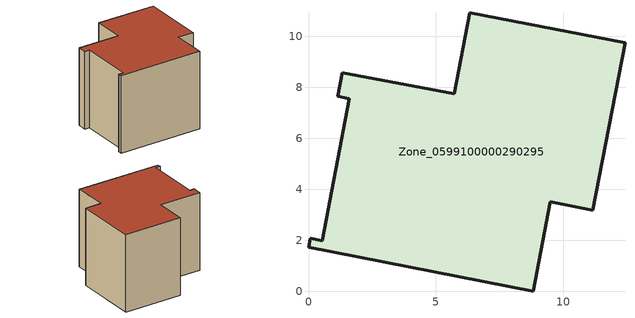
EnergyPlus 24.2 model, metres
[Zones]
Zone_0599100000290295
 floor ground (C_G): 12.42,9.75 11.16,3.18 9.49,3.5 8.82,0 0,1.72 0.06,2.07 0.54,1.98 1.6,7.55 1.14,7.65 1.32,8.57 5.72,7.74 6.33,10.92 z0
 wall outside (C_F): 8.82,0 9.49,3.5 11.16,3.18 12.42,9.75 6.33,10.92 5.72,7.74 1.32,8.57 1.14,7.65 1.6,7.55 0.54,1.98 0.06,2.07 0,1.72 8.82,0 z0:8.22
 roof outside (C_R): 5.72,7.74 1.32,8.57 1.14,7.65 1.6,7.55 0.54,1.98 0.06,2.07 0,1.72 8.82,0 9.49,3.5 11.16,3.18 12.42,9.75 6.33,10.92 z8.22
[BUILDING]
Pand.0599100000290295: North Axis=0; Terrain=City; Loads Convergence Tolerance Value=0.04; Temperature Convergence Tolerance Value=0.4; Solar Distribution=FullExterior; Maximum Number of Warmup Days=25; Minimum Number of Warmup Days=1
[Site:Location]
Rotterdam.The.Hague.AP_ZH_NLD Design_Conditions: Latitude=51.96; Longitude=4.45; Time Zone=1; Elevation=-4.5
[SITE:GROUNDTEMPERATURE:BUILDINGSURFACE]
18, 18, 18, 18, 18, 18, 18, 18, 18, 18, 18, 18
[MATERIAL] Thermal Absorptance=0.9; Solar Absorptance=0.7; Visible Absorptance=0.7
Name | Roughness | Thickness | Conductivity | Density | Specific Heat
G.D.1965 | MediumSmooth | 0.15 | 1 | 540 | 1210
F.D.1965 | Rough | 0.3 | 0.857143 | 1920 | 840
R.D.1965 | MediumRough | 0.2 | 0.08 | 1500 | 1000
[CONSTRUCTION]
C_G: G.D.1965
C_F: F.D.1965
C_R: R.D.1965
[ZONE]
Zone_0599100000290295: Type=1; Multiplier=1; Ceiling Height=Autocalculate; Volume=Autocalculate; Floor Area=autocalculate; Part of Total Floor Area=Yes
[ZONEINFILTRATION:DESIGNFLOWRATE]
Infil_Zone_0599100000290295: Zone or ZoneList or Space or SpaceList=Zone_0599100000290295; Schedule=AlwaysOn; Design Flow Rate Calculation Method=Flow/Area; Flow Rate per Floor Area=0.0042; Constant Term Coefficient=1; Temperature Term Coefficient=0; Velocity Term Coefficient=0; Velocity Squared Term Coefficient=0
[HVACTEMPLATE:ZONE:IDEALLOADSAIRSYSTEM]
Zone_0599100000290295: Maximum Heating Supply Air Temperature=50; Minimum Cooling Supply Air Temperature=13; Maximum Heating Supply Air Humidity Ratio=0.0156; Minimum Cooling Supply Air Humidity Ratio=0.0077; Heating Limit=NoLimit; Cooling Limit=NoLimit; Dehumidification Control Type=ConstantSensibleHeatRatio; Cooling Sensible Heat Ratio=0.7; Dehumidification Setpoint=60; Humidification Control Type=None; Humidification Setpoint=30; Outdoor Air Method=None; Outdoor Air Flow Rate per Person=0.00944; Outdoor Air Flow Rate per Zone Floor Area=0; Outdoor Air Flow Rate per Zone=0; Demand Controlled Ventilation Type=None; Outdoor Air Economizer Type=NoEconomizer; Heat Recovery Type=None; Sensible Heat Recovery Effectiveness=0.7; Latent Heat Recovery Effectiveness=0.65
[ZONECONTROL:THERMOSTAT]
ThermostatControl_Zone_0599100000290295: Zone or ZoneList=Zone_0599100000290295; Control Type Schedule=DualSetpointControlType; Control 1=Thermostat_Zone_0599100000290295; Temperature Difference Between Cutout And Setpoint=0
[THERMOSTATSETPOINT:DUALSETPOINT]
Thermostat_Zone_0599100000290295: Heating Setpoint Temperature Schedule=HeatingSetpoint_Zone_0599100000290295; Cooling Setpoint Temperature Schedule=CoolingSetpoint_Zone_0599100000290295
[SCHEDULE:COMPACT]
HeatingSetpoint_Zone_0599100000290295: Through: 12/31, For: AllDays, Until: 24:00, 21
CoolingSetpoint_Zone_0599100000290295: Through: 12/31, For: AllDays, Until: 24:00, 24
DualSetpointControlType: Through: 12/31, For: AllDays, Until: 24:00, 4
AlwaysOn: Through: 12/31, For: AllDays, Until: 24:00, 1
